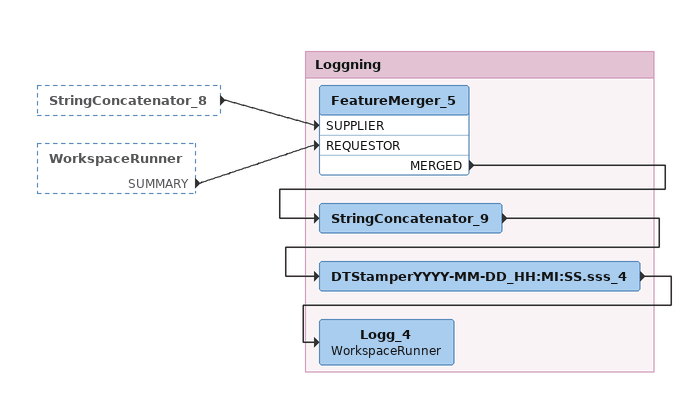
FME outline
StringConcatenator_8 [outside]
    -> FeatureMerger_5 [SUPPLIER]
WorkspaceRunner [outside]
    SUMMARY -> FeatureMerger_5 [REQUESTOR]

Bookmark: Loggning
FeatureMerger_5
    MERGED -> StringConcatenator_9
StringConcatenator_9
    -> DTStamperYYYY-MM-DD_HH:MI:SS.sss_4
DTStamperYYYY-MM-DD_HH:MI:SS.sss_4
    -> Logg_4
Logg_4: WorkspaceRunner
